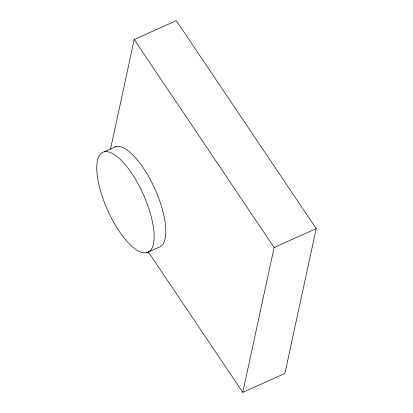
<?xml version="1.0" encoding="UTF-8"?>
<svg xmlns="http://www.w3.org/2000/svg" width="413" height="413" viewBox="0 0 413 413"><rect width="100%" height="100%" fill="white"/><g stroke="black" fill="none" stroke-linecap="round" stroke-linejoin="round"><path stroke-width="0.62" d="M110.514 149.134L134.21 39.55L176.305 20.65L316.208 228.601L284.893 373.45L242.792 392.35L148.205 251.754M242.792 392.35L274.113 247.501L134.21 39.55M104.339 151.767L116.032 146.517M146.543 252.771A54.862 19.525 65.8 0 0 131.706 173.3A54.862 19.525 65.8 0 0 98.077 180.739A54.862 19.525 65.8 0 0 146.543 252.771L158.236 247.521A54.862 19.525 65.8 0 0 155.851 191.085A54.862 19.525 65.8 0 0 114.814 146.904M274.113 247.501L316.208 228.601"/></g></svg>
